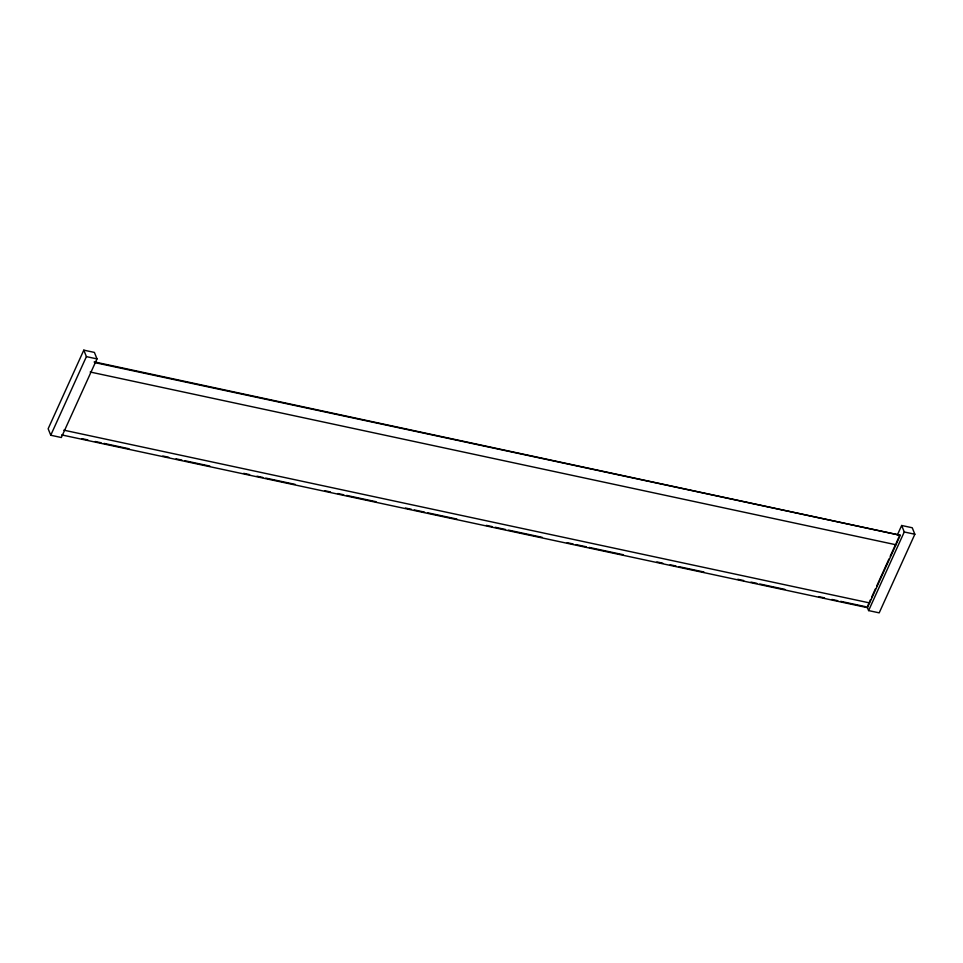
<?xml version="1.0" encoding="UTF-8"?>
<svg xmlns="http://www.w3.org/2000/svg" width="963" height="963" viewBox="0 0 963 963"><rect width="100%" height="100%" fill="white"/><g stroke="black" fill="none" stroke-linecap="round" stroke-linejoin="round"><path stroke-width="1.44" d="M83.805 350.147L48.15 428.752L50.75 435.24L61.331 437.515L96.998 358.898L94.398 352.41L83.805 350.147L86.405 356.635L50.75 435.24M897.36 534.971L901.669 525.485L912.25 527.76L914.85 534.248L879.195 612.853L868.602 610.59L867.182 607.015L868.795 603.452M869.324 602.272L870.552 599.564M871.78 596.855L875.463 588.742M876.691 586.046L888.957 558.997M890.185 556.289L895.71 544.119M896.324 542.759L899.394 535.982M94.218 361.871L900.273 535.272L867.434 607.665L61.632 434.903M868.602 610.59L904.257 531.973L901.669 525.485M86.405 356.635L96.998 358.898M904.257 531.973L914.85 534.248M94.47 362.521L900.273 535.272M90.173 372.007L895.963 544.769M63.787 430.16L869.589 602.922M81.963 438.671L87.85 439.935M95.193 441.511L101.079 442.775M104.016 443.401L129.018 448.758M162.831 456.017L168.718 457.269M176.073 458.845L181.947 460.109M184.896 460.735L209.886 466.104M243.711 473.351L249.598 474.615M256.94 476.191L262.827 477.443M265.764 478.081L295.172 484.389M324.579 490.685L330.465 491.949M337.82 493.525L343.695 494.789M346.644 495.415L376.051 501.723M405.459 508.031L411.345 509.283M414.283 509.921L424.575 512.123M427.512 512.761L456.919 519.057M486.327 525.365L492.213 526.629M495.151 527.255L505.443 529.469M508.392 530.095L542.205 537.342M567.207 542.711L573.093 543.963M576.03 544.601L586.323 546.803M589.26 547.429L623.085 554.688M656.898 561.935L662.785 563.199M670.14 564.775L676.014 566.027M678.963 566.665L703.953 572.022M737.778 579.269L743.665 580.533M751.008 582.109L756.894 583.373M759.831 583.999L784.833 589.356M818.646 596.615L824.533 597.879M831.888 599.455L837.762 600.707M840.711 601.345L865.701 606.702"/></g></svg>
